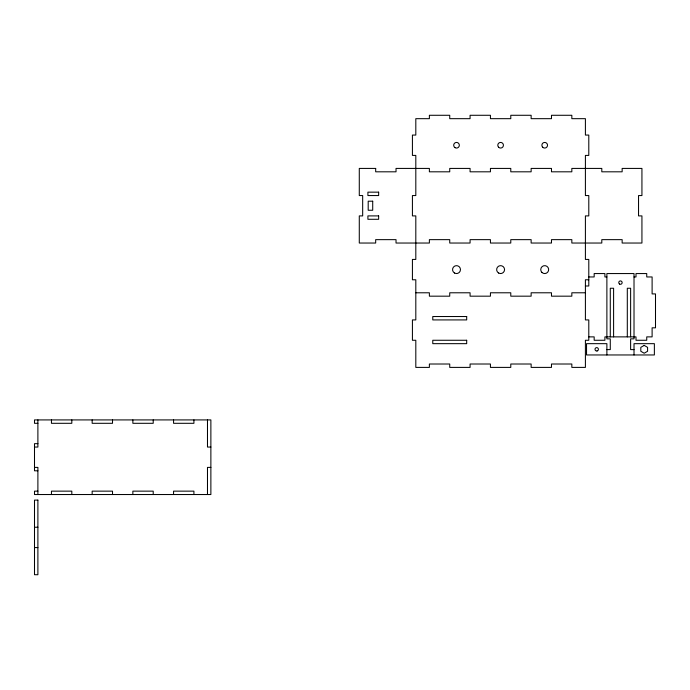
<?xml version="1.0" encoding="UTF-8"?>
<svg xmlns="http://www.w3.org/2000/svg" width="690" height="690" viewBox="0 0 690 690"><rect width="100%" height="100%" fill="white"/><g stroke="black" fill="none" stroke-linecap="round" stroke-linejoin="round"><path stroke-width="1.03" d="M588.794 276.957L594.168 276.957L594.168 273.559L604.906 273.559L604.906 276.957L606.881 276.957M634.015 276.957L635.999 276.957L635.999 273.559L646.737 273.559L646.737 276.957L652.11 276.957L652.11 293.914L655.5 293.914L655.5 327.828L652.11 327.828L652.11 336.875L646.737 336.875L646.737 340.265L635.999 340.265L635.999 336.875L604.906 336.875L604.906 340.265L594.168 340.265L594.168 336.875L588.794 336.875M588.794 279.778L585.405 279.778L585.405 319.919L588.794 319.919L588.794 340.265L585.405 340.265L585.405 367.399L571.837 367.399L571.837 364.01L551.482 364.01L551.482 367.399L531.136 367.399L531.136 364.01L510.781 364.01L510.781 367.399L490.435 367.399L490.435 364.01L470.08 364.01L470.08 367.399L449.733 367.399L449.733 364.01L429.378 364.01L429.378 367.399L415.811 367.399L415.811 340.265L412.422 340.265L412.422 319.919L415.811 319.919L415.811 279.778L412.422 279.778L412.422 259.431L415.811 259.431L415.811 215.901L412.422 215.901L412.422 195.555L415.811 195.555L415.811 155.414L412.422 155.414L412.422 135.067L415.811 135.067L415.811 118.671L429.378 118.671L429.378 115.282L449.733 115.282L449.733 118.671L470.08 118.671L470.08 115.282L490.435 115.282L490.435 118.671L510.781 118.671L510.781 115.282L531.136 115.282L531.136 118.671L551.482 118.671L551.482 115.282L571.837 115.282L571.837 118.671L585.405 118.671L585.405 135.067L588.794 135.067L588.794 155.414L585.405 155.414L585.405 195.555L588.794 195.555L588.794 215.901L585.405 215.901L585.405 259.431L588.794 259.431L588.794 285.996L585.405 285.996M415.811 292.784L429.378 292.784L429.378 296.174L449.733 296.174L449.733 292.784L470.08 292.784L470.08 296.174L490.435 296.174L490.435 292.784L510.781 292.784L510.781 296.174L531.136 296.174L531.136 292.784L551.482 292.784L551.482 296.174L571.837 296.174L571.837 292.784L585.405 292.784M606.881 349.597L610.279 349.597L610.279 338.85L606.881 338.85L606.881 273.559L634.015 273.559L634.015 338.85L630.625 338.85L630.625 349.597L634.015 349.597M37.89 423.306L34.5 423.306L34.5 419.917L210.873 419.917L210.873 494.532L34.5 494.532L34.5 491.142L37.89 491.142M37.89 443.661L34.5 443.661L34.5 470.796L37.89 470.796M34.5 447.051L37.89 447.051L37.89 419.917M210.873 447.051L207.483 447.051L207.483 419.917M34.5 467.397L37.89 467.397L37.89 494.532M210.873 467.397L207.483 467.397L207.483 494.532M34.5 527.238L37.89 527.238M34.5 547.584L37.89 547.584M634.015 354.962L634.015 343.663L654.37 343.663L654.37 354.962L586.534 354.962L586.534 343.663L606.881 343.663L606.881 354.962M630.625 336.875L630.625 288.256L627.305 288.256L627.305 336.875M613.6 336.875L613.6 288.256L610.279 288.256L610.279 336.875M193.916 419.917L193.916 423.306L173.561 423.306L173.561 419.917M193.916 494.532L193.916 491.142L173.561 491.142L173.561 494.532M153.214 419.917L153.214 423.306L132.859 423.306L132.859 419.917M153.214 494.532L153.214 491.142L132.859 491.142L132.859 494.532M112.513 419.917L112.513 423.306L92.158 423.306L92.158 419.917M112.513 494.532L112.513 491.142L92.158 491.142L92.158 494.532M71.812 419.917L71.812 423.306L51.457 423.306L51.457 419.917M71.812 494.532L71.812 491.142L51.457 491.142L51.457 494.532M644.193 345.397L640.803 347.355L640.803 351.27L644.193 353.228L647.582 351.27L647.582 347.355L644.193 345.397M597.048 350.977L596.609 351.003A1.699 1.699 0 0 1 595.22 348.502A1.699 1.699 0 0 1 598.075 348.303A1.699 1.699 0 0 1 597.048 350.977M375.679 168.42L359.283 168.42L359.283 195.555L362.673 195.555L362.673 215.901L359.283 215.901L359.283 243.035L375.679 243.035L375.679 239.646L396.026 239.646L396.026 243.035L429.378 243.035L429.378 239.646L449.733 239.646L449.733 243.035L470.08 243.035L470.08 239.646L490.435 239.646L490.435 243.035L510.781 243.035L510.781 239.646L531.136 239.646L531.136 243.035L551.482 243.035L551.482 239.646L571.837 239.646L571.837 243.035L601.801 243.035L601.801 239.646L622.147 239.646L622.147 243.035L641.933 243.035L641.933 215.901L638.543 215.901L638.543 195.555L641.933 195.555L641.933 168.42L622.147 168.42L622.147 171.81L601.801 171.81L601.801 168.42L571.837 168.42L571.837 171.81L551.482 171.81L551.482 168.42L531.136 168.42L531.136 171.81L510.781 171.81L510.781 168.42L490.435 168.42L490.435 171.81L470.08 171.81L470.08 168.42L449.733 168.42L449.733 171.81L429.378 171.81L429.378 168.42L396.026 168.42L396.026 171.81L375.679 171.81L375.679 168.42M378.646 192.156L367.908 192.156L367.908 195.555L378.646 195.555L378.646 192.156M372.712 201.204L368.193 201.204L368.193 210.252L372.712 210.252L372.712 201.204M378.646 215.901L367.908 215.901L367.908 219.291L378.646 219.291L378.646 215.901M466.69 316.529L432.777 316.529L432.777 319.919L466.69 319.919L466.69 316.529M466.69 340.265L432.777 340.265L432.777 343.663L466.69 343.663L466.69 340.265M37.89 500.103L34.5 500.103L34.5 574.718L37.89 574.718L37.89 500.103M619.603 284.073A1.699 1.699 0 0 0 622.147 282.607A1.699 1.699 0 0 0 619.603 281.14A1.699 1.699 0 0 0 619.603 284.073M498.611 147.237A2.829 2.829 0 0 0 503.338 145.97A2.829 2.829 0 0 0 499.879 142.511A2.829 2.829 0 0 0 498.611 147.237M455.098 147.686A2.829 2.829 0 0 0 459.342 145.236A2.829 2.829 0 0 0 455.098 142.796A2.829 2.829 0 0 0 455.098 147.686M542.702 147.237A2.829 2.829 0 0 0 547.429 145.97A2.829 2.829 0 0 0 543.97 142.511A2.829 2.829 0 0 0 542.702 147.237M498.629 273.033A3.959 3.959 0 0 0 504.562 269.609A3.959 3.959 0 0 0 498.629 266.176A3.959 3.959 0 0 0 498.629 273.033M541.9 272.403A3.959 3.959 0 0 0 548.524 270.627A3.959 3.959 0 0 0 543.677 265.779A3.959 3.959 0 0 0 541.9 272.403M454.538 273.033A3.959 3.959 0 0 0 460.471 269.609A3.959 3.959 0 0 0 454.538 266.176A3.959 3.959 0 0 0 454.538 273.033"/></g></svg>
